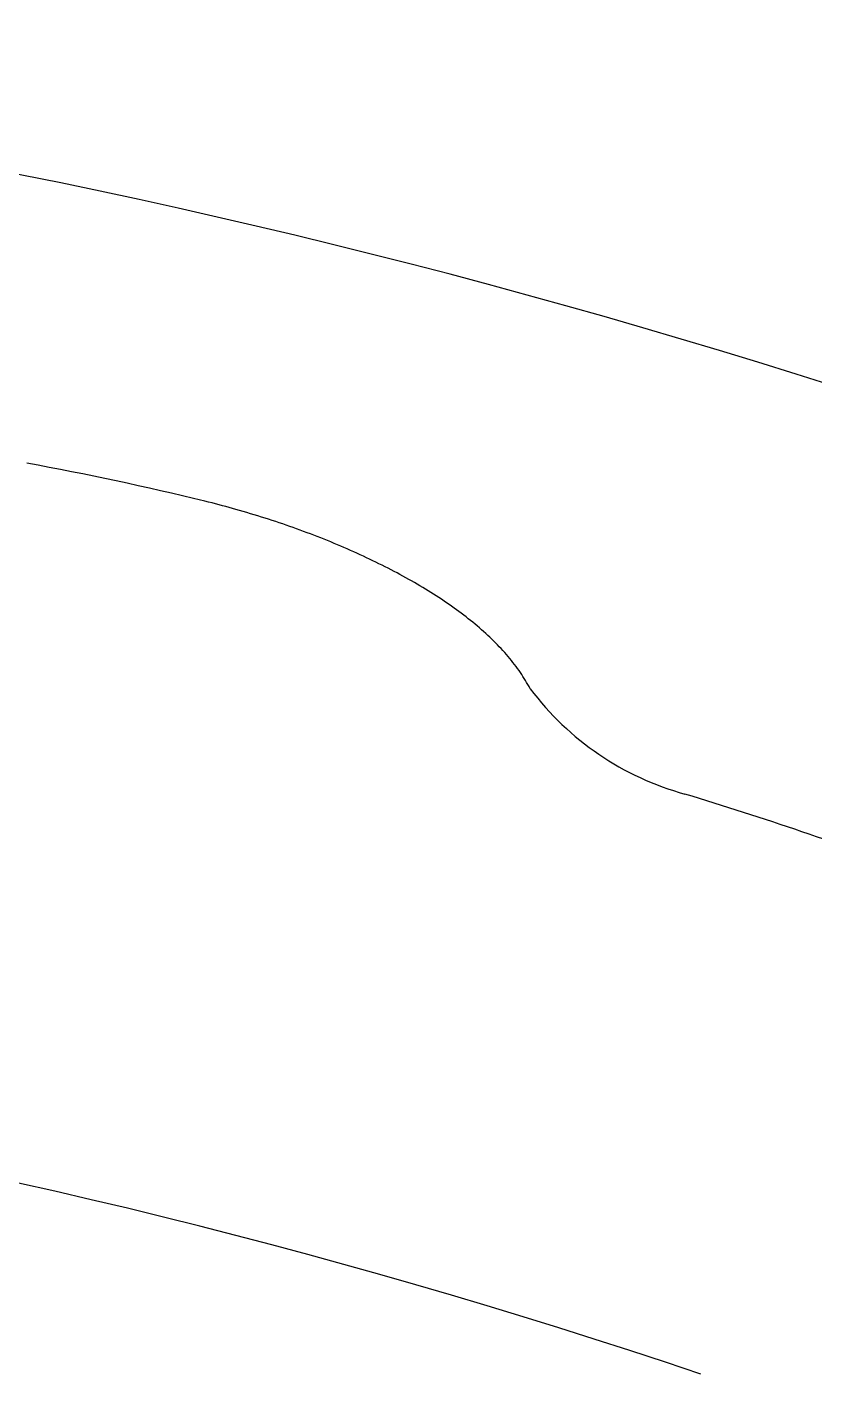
# Model space of a CAD drawing. Header units: millimetres. Extents: x 169 to 4368, y -1049 to 1924.
# Drawn here: x 461.112 to 462.078, y 1186.307 to 1187.96 of the extents above; entities that cross this region are included whole.
import ezdxf

# ---------------------------------------------------------------- set-up
doc = ezdxf.new("R2010")
doc.units = ezdxf.units.MM

msp = doc.modelspace()

# ---------------------------------------------------------------- linework, layer by layer
for centre, radius, start, end in [((459.2839, 1178.7269), 9.2328, 71.91995, 91.39833), ((460.4486, 1183.7773), 3.7071, 76.2431, 79.6899), ((462.013, 1187.3604), 0.3542, 216.8742, 254.6745), ((460.4536, 1182.2234), 5.0144, 69.5558, 73.0036), ((459.3244, 1178.5784), 8.1591, 71.31119, 91.86742)]:
    msp.add_arc(centre, radius, start, end)
msp.add_open_spline([(461.7296, 1187.1479), (461.7256, 1187.1553), (461.7181, 1187.1676), (461.7027, 1187.1879), (461.6852, 1187.2065), (461.6649, 1187.2251), (461.6425, 1187.2427), (461.6178, 1187.2599), (461.5912, 1187.2763), (461.5628, 1187.292), (461.5328, 1187.307), (461.5012, 1187.3213), (461.4686, 1187.3347), (461.4344, 1187.3473), (461.4002, 1187.3587), (461.3641, 1187.3693), (461.3427, 1187.375), (461.3302, 1187.3781)], degree=3, knots=[0, 0, 0, 0, 0.065496, 0.132077, 0.199301, 0.266511, 0.333874, 0.400976, 0.467926, 0.534813, 0.601516, 0.668412, 0.735348, 0.802197, 0.86931, 0.936346, 1, 1, 1, 1])

doc.saveas('drawing.dxf')
